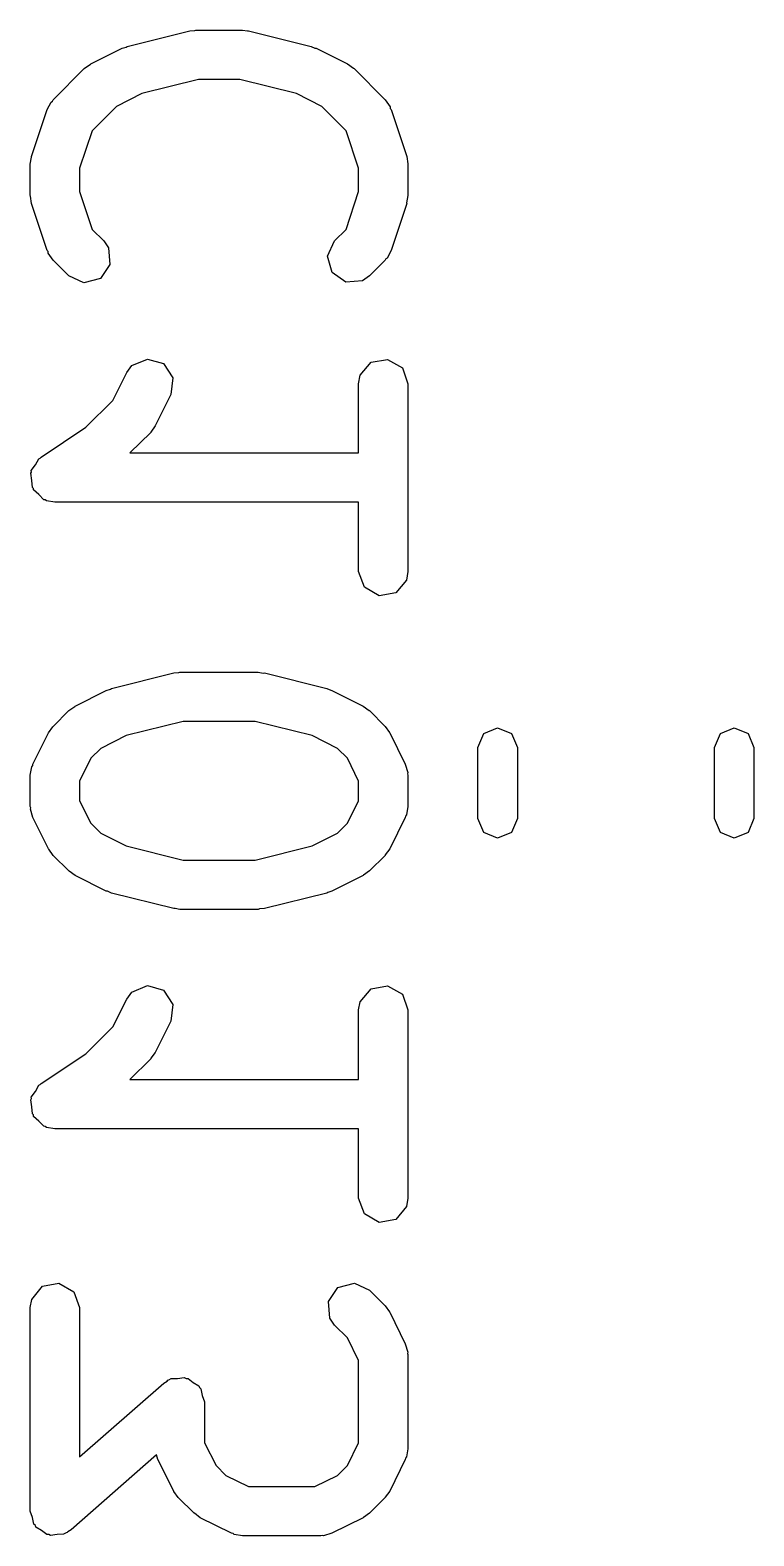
# Model space of a CAD drawing. Extents: x 54 to 297, y -260 to -31.
# Drawn here: x 124.967 to 127.17, y -113.289 to -108.711 of the extents above; entities that cross this region are included whole.
import ezdxf

# ---------------------------------------------------------------- set-up
doc = ezdxf.new("R2010")
doc.units = 0
doc.layers.add('BLACK', color=7, linetype='CONTINUOUS')

msp = doc.modelspace()

# ---------------------------------------------------------------- linework, layer by layer
at = {"layer": 'BLACK', "linetype": 'CONTINUOUS'}
for p, q in [((125.262, -108.761), (125.453, -108.713)), ((125.453, -108.713), (125.468, -108.712)), ((125.468, -108.712), (125.471, -108.711)), ((125.471, -108.711), (125.614, -108.711)), ((125.614, -108.711), (125.629, -108.713)), ((125.629, -108.713), (125.632, -108.713)), ((125.632, -108.713), (125.822, -108.761)), ((125.152, -108.814), (125.247, -108.766)), ((125.247, -108.766), (125.259, -108.763)), ((125.259, -108.763), (125.262, -108.761)), ((125.822, -108.761), (125.834, -108.766)), ((125.834, -108.766), (125.838, -108.766)), ((125.838, -108.766), (125.933, -108.814)), ((125.132, -108.828), (125.151, -108.815)), ((125.151, -108.815), (125.152, -108.814)), ((125.933, -108.814), (125.951, -108.827)), ((125.037, -108.923), (125.132, -108.828)), ((125.48, -108.861), (125.307, -108.904)), ((125.605, -108.861), (125.48, -108.861)), ((125.778, -108.904), (125.605, -108.861)), ((125.951, -108.827), (125.953, -108.828)), ((125.953, -108.828), (126.048, -108.923)), ((125.307, -108.904), (125.23, -108.943)), ((125.855, -108.943), (125.778, -108.904)), ((124.971, -109.095), (125.019, -108.952)), ((125.019, -108.952), (125.031, -108.93)), ((125.031, -108.93), (125.035, -108.927)), ((125.035, -108.927), (125.037, -108.923)), ((125.23, -108.943), (125.156, -109.017)), ((125.929, -109.017), (125.855, -108.943)), ((126.048, -108.923), (126.063, -108.944)), ((126.063, -108.944), (126.063, -108.949)), ((126.063, -108.949), (126.066, -108.952)), ((126.066, -108.952), (126.114, -109.095)), ((125.156, -109.017), (125.117, -109.131)), ((125.967, -109.131), (125.929, -109.017)), ((124.967, -109.119), (124.971, -109.097)), ((124.967, -109.214), (124.967, -109.119)), ((124.971, -109.097), (124.971, -109.095)), ((125.117, -109.131), (125.117, -109.202)), ((125.967, -109.202), (125.967, -109.131)), ((126.114, -109.095), (126.117, -109.118)), ((126.117, -109.118), (126.117, -109.119)), ((126.117, -109.119), (126.117, -109.214)), ((124.968, -109.216), (124.967, -109.214)), ((124.971, -109.238), (124.968, -109.216)), ((125.117, -109.202), (125.156, -109.317)), ((125.929, -109.317), (125.967, -109.202)), ((126.117, -109.214), (126.113, -109.236)), ((125.019, -109.381), (124.971, -109.238)), ((126.114, -109.238), (126.066, -109.381)), ((126.113, -109.236), (126.114, -109.238)), ((125.156, -109.317), (125.191, -109.352)), ((125.894, -109.352), (125.929, -109.317)), ((125.191, -109.352), (125.206, -109.373)), ((125.872, -109.398), (125.894, -109.352)), ((125.022, -109.384), (125.019, -109.381)), ((125.022, -109.389), (125.022, -109.384)), ((125.037, -109.41), (125.022, -109.389)), ((125.085, -109.458), (125.037, -109.41)), ((125.206, -109.373), (125.21, -109.424)), ((125.886, -109.448), (125.872, -109.398)), ((126.048, -109.41), (126, -109.458)), ((126.05, -109.406), (126.048, -109.41)), ((126.054, -109.404), (126.05, -109.406)), ((126.066, -109.381), (126.054, -109.404)), ((125.131, -109.479), (125.085, -109.458)), ((125.21, -109.424), (125.181, -109.466)), ((125.928, -109.477), (125.886, -109.448)), ((126, -109.458), (125.979, -109.473)), ((125.181, -109.466), (125.131, -109.479)), ((125.979, -109.473), (125.928, -109.477)), ((125.261, -109.752), (125.277, -109.731)), ((125.277, -109.731), (125.324, -109.711)), ((125.324, -109.711), (125.373, -109.725)), ((125.373, -109.725), (125.401, -109.768)), ((125.972, -109.76), (126.005, -109.721)), ((126.005, -109.721), (126.055, -109.712)), ((126.055, -109.712), (126.1, -109.738)), ((125.219, -109.837), (125.261, -109.752)), ((125.401, -109.768), (125.395, -109.819)), ((125.967, -109.786), (125.972, -109.76)), ((126.1, -109.738), (126.117, -109.786)), ((125.395, -109.819), (125.348, -109.914)), ((125.967, -109.996), (125.967, -109.786)), ((126.117, -109.786), (126.117, -110.357)), ((125.137, -109.918), (125.219, -109.837)), ((125.348, -109.914), (125.334, -109.933)), ((125.001, -110.009), (125.137, -109.918)), ((125.334, -109.934), (125.271, -109.996)), ((125.334, -109.933), (125.334, -109.934)), ((124.998, -110.012), (125.001, -110.009)), ((125.271, -109.996), (125.967, -109.996)), ((124.969, -110.058), (124.971, -110.055)), ((124.97, -110.05), (124.983, -110.033)), ((124.971, -110.055), (124.97, -110.05)), ((124.983, -110.033), (124.994, -110.014)), ((124.994, -110.014), (124.998, -110.012)), ((124.972, -110.08), (124.969, -110.058)), ((124.974, -110.102), (124.972, -110.08)), ((124.977, -110.105), (124.974, -110.102)), ((124.977, -110.109), (124.977, -110.105)), ((124.994, -110.123), (124.977, -110.109)), ((125.009, -110.139), (124.994, -110.123)), ((125.013, -110.139), (125.009, -110.139)), ((125.017, -110.142), (125.013, -110.139)), ((125.042, -110.146), (125.017, -110.142)), ((125.967, -110.146), (125.042, -110.146)), ((125.967, -110.357), (125.967, -110.146)), ((125.985, -110.405), (125.967, -110.357)), ((126.117, -110.357), (126.113, -110.383)), ((126.029, -110.431), (125.985, -110.405)), ((126.113, -110.383), (126.08, -110.422)), ((126.08, -110.422), (126.029, -110.431)), ((125.215, -110.713), (125.405, -110.665)), ((125.405, -110.665), (125.42, -110.664)), ((125.42, -110.664), (125.423, -110.663)), ((125.423, -110.663), (125.661, -110.663)), ((125.661, -110.663), (125.676, -110.666)), ((125.676, -110.666), (125.68, -110.665)), ((125.68, -110.665), (125.87, -110.713)), ((125.104, -110.766), (125.199, -110.719)), ((125.199, -110.719), (125.212, -110.715)), ((125.212, -110.715), (125.215, -110.713)), ((125.87, -110.713), (125.882, -110.718)), ((125.882, -110.718), (125.885, -110.719)), ((125.885, -110.719), (125.981, -110.766)), ((125.037, -110.828), (125.085, -110.78)), ((125.085, -110.78), (125.103, -110.767)), ((125.103, -110.767), (125.104, -110.766)), ((125.981, -110.766), (125.999, -110.78)), ((125.999, -110.78), (126, -110.78)), ((126, -110.78), (126.048, -110.828)), ((125.023, -110.847), (125.036, -110.829)), ((125.036, -110.829), (125.037, -110.828)), ((125.433, -110.813), (125.259, -110.856)), ((125.652, -110.813), (125.433, -110.813)), ((125.826, -110.856), (125.652, -110.813)), ((126.048, -110.828), (126.061, -110.846)), ((126.348, -110.85), (126.39, -110.832)), ((126.39, -110.832), (126.432, -110.85)), ((127.068, -110.85), (127.11, -110.832)), ((127.11, -110.832), (127.152, -110.85)), ((124.975, -110.943), (125.023, -110.847)), ((125.259, -110.856), (125.182, -110.895)), ((125.903, -110.895), (125.826, -110.856)), ((126.061, -110.846), (126.062, -110.847)), ((126.062, -110.847), (126.109, -110.943)), ((126.33, -110.892), (126.348, -110.85)), ((126.432, -110.85), (126.45, -110.892)), ((127.05, -110.892), (127.068, -110.85)), ((127.152, -110.85), (127.17, -110.892)), ((125.182, -110.895), (125.152, -110.925)), ((125.933, -110.925), (125.903, -110.895)), ((126.33, -111.108), (126.33, -110.892)), ((126.45, -110.892), (126.45, -111.108)), ((127.05, -111.108), (127.05, -110.892)), ((127.17, -110.892), (127.17, -111.108)), ((124.967, -110.976), (124.972, -110.951)), ((124.972, -110.951), (124.975, -110.947)), ((124.975, -110.947), (124.975, -110.943)), ((125.152, -110.925), (125.117, -110.994)), ((125.967, -110.994), (125.933, -110.925)), ((126.109, -110.943), (126.117, -110.968)), ((126.117, -110.968), (126.116, -110.972)), ((124.967, -111.071), (124.967, -110.976)), ((125.117, -110.994), (125.117, -111.054)), ((125.967, -111.054), (125.967, -110.994)), ((126.116, -110.972), (126.117, -110.976)), ((126.117, -110.976), (126.117, -111.071)), ((125.117, -111.054), (125.152, -111.122)), ((125.933, -111.122), (125.967, -111.054)), ((124.969, -111.076), (124.967, -111.071)), ((124.968, -111.08), (124.969, -111.076)), ((124.975, -111.105), (124.968, -111.08)), ((125.023, -111.2), (124.975, -111.105)), ((126.109, -111.105), (126.062, -111.2)), ((126.11, -111.101), (126.109, -111.105)), ((126.113, -111.097), (126.11, -111.101)), ((126.117, -111.071), (126.113, -111.097)), ((126.348, -111.15), (126.33, -111.108)), ((126.45, -111.108), (126.432, -111.15)), ((127.068, -111.15), (127.05, -111.108)), ((127.17, -111.108), (127.152, -111.15)), ((125.152, -111.122), (125.182, -111.153)), ((125.182, -111.153), (125.259, -111.191)), ((125.826, -111.191), (125.903, -111.153)), ((125.903, -111.153), (125.933, -111.122)), ((126.39, -111.168), (126.348, -111.15)), ((126.432, -111.15), (126.39, -111.168)), ((127.11, -111.168), (127.068, -111.15)), ((127.152, -111.15), (127.11, -111.168)), ((125.259, -111.191), (125.433, -111.235)), ((125.652, -111.235), (125.826, -111.191)), ((125.024, -111.201), (125.023, -111.2)), ((125.037, -111.22), (125.024, -111.201)), ((125.085, -111.267), (125.037, -111.22)), ((125.433, -111.235), (125.652, -111.235)), ((126.048, -111.22), (126, -111.267)), ((126.062, -111.2), (126.048, -111.218)), ((126.048, -111.218), (126.048, -111.22)), ((125.086, -111.268), (125.085, -111.267)), ((125.104, -111.281), (125.086, -111.268)), ((125.199, -111.329), (125.104, -111.281)), ((125.981, -111.281), (125.885, -111.329)), ((125.982, -111.28), (125.981, -111.281)), ((126, -111.267), (125.982, -111.28)), ((125.203, -111.329), (125.199, -111.329)), ((125.215, -111.335), (125.203, -111.329)), ((125.405, -111.382), (125.215, -111.335)), ((125.87, -111.335), (125.68, -111.382)), ((125.873, -111.333), (125.87, -111.335)), ((125.885, -111.329), (125.873, -111.333)), ((125.409, -111.382), (125.405, -111.382)), ((125.423, -111.385), (125.409, -111.382)), ((125.68, -111.382), (125.665, -111.383)), ((125.661, -111.385), (125.423, -111.385)), ((125.665, -111.383), (125.661, -111.385)), ((125.219, -111.741), (125.261, -111.657)), ((125.261, -111.657), (125.277, -111.636)), ((125.277, -111.636), (125.324, -111.616)), ((125.324, -111.616), (125.373, -111.63)), ((125.373, -111.63), (125.401, -111.673)), ((125.972, -111.665), (126.005, -111.626)), ((126.005, -111.626), (126.055, -111.617)), ((126.055, -111.617), (126.1, -111.642)), ((126.1, -111.642), (126.117, -111.69)), ((125.401, -111.673), (125.395, -111.724)), ((125.967, -111.69), (125.972, -111.665)), ((125.967, -111.901), (125.967, -111.69)), ((126.117, -111.69), (126.117, -112.262)), ((125.137, -111.823), (125.219, -111.741)), ((125.395, -111.724), (125.348, -111.819)), ((125.001, -111.914), (125.137, -111.823)), ((125.334, -111.839), (125.271, -111.901)), ((125.348, -111.819), (125.334, -111.837)), ((125.334, -111.837), (125.334, -111.839)), ((124.983, -111.938), (124.994, -111.919)), ((124.994, -111.919), (124.998, -111.917)), ((124.998, -111.917), (125.001, -111.914)), ((125.271, -111.901), (125.967, -111.901)), ((124.969, -111.963), (124.971, -111.959)), ((124.972, -111.985), (124.969, -111.963)), ((124.97, -111.955), (124.983, -111.938)), ((124.971, -111.959), (124.97, -111.955)), ((124.974, -112.006), (124.972, -111.985)), ((124.977, -112.009), (124.974, -112.006)), ((124.977, -112.014), (124.977, -112.009)), ((124.994, -112.028), (124.977, -112.014)), ((125.009, -112.043), (124.994, -112.028)), ((125.013, -112.044), (125.009, -112.043)), ((125.017, -112.047), (125.013, -112.044)), ((125.042, -112.051), (125.017, -112.047)), ((125.967, -112.051), (125.042, -112.051)), ((125.967, -112.262), (125.967, -112.051)), ((125.985, -112.31), (125.967, -112.262)), ((126.113, -112.288), (126.08, -112.327)), ((126.117, -112.262), (126.113, -112.288)), ((126.029, -112.336), (125.985, -112.31)), ((126.08, -112.327), (126.029, -112.336)), ((125.005, -112.53), (125.055, -112.521)), ((125.055, -112.521), (125.1, -112.547)), ((125.904, -112.534), (125.954, -112.521)), ((125.954, -112.521), (126, -112.542)), ((124.967, -112.595), (124.972, -112.57)), ((124.972, -112.57), (125.005, -112.53)), ((125.1, -112.547), (125.117, -112.595)), ((125.875, -112.576), (125.904, -112.534)), ((126, -112.542), (126.048, -112.59)), ((124.967, -113.214), (124.967, -112.595)), ((125.117, -112.595), (125.117, -113.049)), ((125.879, -112.627), (125.875, -112.576)), ((126.048, -112.59), (126.061, -112.608)), ((126.061, -112.608), (126.062, -112.609)), ((126.062, -112.609), (126.109, -112.705)), ((125.894, -112.648), (125.879, -112.627)), ((125.933, -112.687), (125.894, -112.648)), ((125.967, -112.756), (125.933, -112.687)), ((126.109, -112.705), (126.117, -112.73)), ((125.967, -113.006), (125.967, -112.756)), ((126.117, -112.73), (126.116, -112.734)), ((126.116, -112.734), (126.117, -112.738)), ((126.117, -112.738), (126.117, -113.024)), ((125.117, -113.049), (125.374, -112.825)), ((125.374, -112.825), (125.384, -112.819)), ((125.384, -112.819), (125.386, -112.816)), ((125.386, -112.816), (125.389, -112.815)), ((125.389, -112.815), (125.396, -112.811)), ((125.396, -112.811), (125.416, -112.811)), ((125.416, -112.811), (125.436, -112.807)), ((125.436, -112.807), (125.442, -112.81)), ((125.442, -112.81), (125.448, -112.81)), ((125.448, -112.81), (125.463, -112.823)), ((125.463, -112.823), (125.481, -112.833)), ((125.481, -112.833), (125.483, -112.838)), ((125.483, -112.838), (125.487, -112.842)), ((125.487, -112.842), (125.491, -112.862)), ((125.491, -112.862), (125.498, -112.881)), ((125.498, -112.881), (125.498, -113.006)), ((125.498, -113.006), (125.533, -113.075)), ((125.933, -113.075), (125.967, -113.006)), ((126.117, -113.024), (126.113, -113.049)), ((125.352, -113.043), (125.092, -113.271)), ((125.356, -113.057), (125.352, -113.043)), ((125.404, -113.153), (125.356, -113.057)), ((125.533, -113.075), (125.563, -113.105)), ((125.903, -113.105), (125.933, -113.075)), ((126.109, -113.057), (126.062, -113.153)), ((126.11, -113.053), (126.109, -113.057)), ((126.113, -113.049), (126.11, -113.053)), ((125.563, -113.105), (125.632, -113.139)), ((125.834, -113.139), (125.903, -113.105)), ((125.405, -113.154), (125.404, -113.153)), ((125.418, -113.172), (125.405, -113.154)), ((125.632, -113.139), (125.834, -113.139)), ((126.062, -113.153), (126.048, -113.171)), ((125.466, -113.22), (125.418, -113.172)), ((126.048, -113.172), (126, -113.22)), ((126.048, -113.171), (126.048, -113.172)), ((124.974, -113.233), (124.967, -113.214)), ((124.978, -113.253), (124.974, -113.233)), ((124.983, -113.257), (124.978, -113.253)), ((124.985, -113.262), (124.983, -113.257)), ((125.467, -113.22), (125.466, -113.22)), ((125.485, -113.234), (125.467, -113.22)), ((125.58, -113.281), (125.485, -113.234)), ((125.981, -113.234), (125.885, -113.281)), ((125.982, -113.233), (125.981, -113.234)), ((126, -113.22), (125.982, -113.233)), ((125.002, -113.273), (124.985, -113.262)), ((125.018, -113.285), (125.002, -113.273)), ((125.024, -113.285), (125.018, -113.285)), ((125.029, -113.288), (125.024, -113.285)), ((125.049, -113.285), (125.029, -113.288)), ((125.069, -113.284), (125.049, -113.285)), ((125.077, -113.28), (125.069, -113.284)), ((125.08, -113.279), (125.077, -113.28)), ((125.082, -113.277), (125.08, -113.279)), ((125.092, -113.271), (125.082, -113.277)), ((125.585, -113.282), (125.58, -113.281)), ((125.588, -113.285), (125.585, -113.282)), ((125.614, -113.289), (125.588, -113.285)), ((125.852, -113.289), (125.614, -113.289)), ((125.856, -113.288), (125.852, -113.289)), ((125.86, -113.289), (125.856, -113.288)), ((125.885, -113.281), (125.86, -113.289))]:
    msp.add_line(p, q, dxfattribs=at)

doc.saveas('drawing.dxf')
